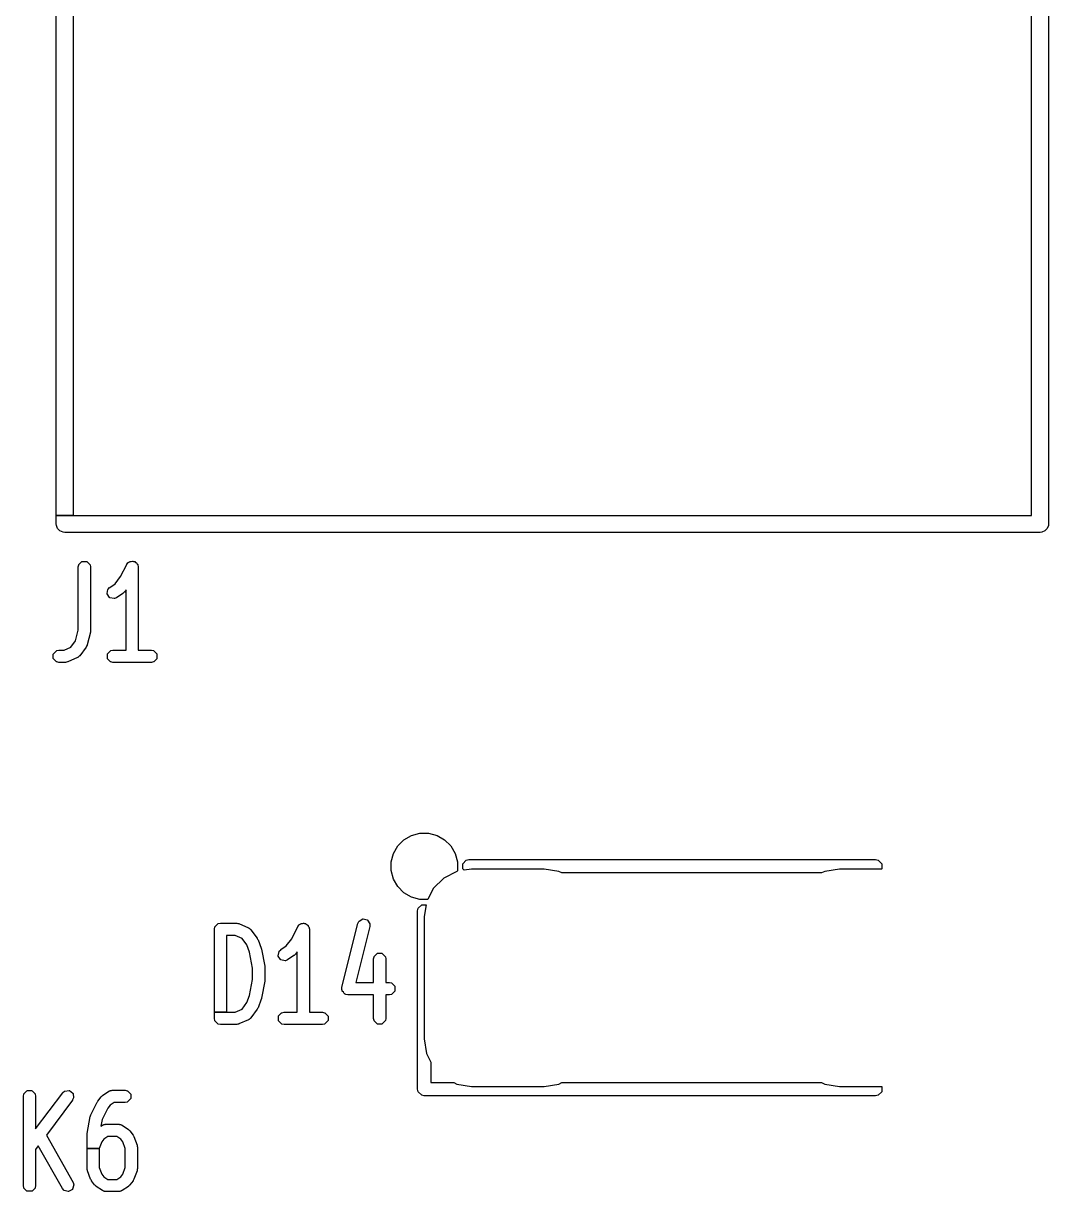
# Model space of a CAD drawing. Header units: millimetres. Extents: x 0 to 98, y 0 to 67.8.
# Drawn here: x 71 to 80.2, y 46.83 to 57.32 of the extents above; entities that cross this region are included whole.
import ezdxf

# ---------------------------------------------------------------- set-up
doc = ezdxf.new("R2010")
doc.units = ezdxf.units.MM
doc.layers.add('Edge.Cuts', color=254, linetype='CONTINUOUS', true_color=0xd0d2cd)

msp = doc.modelspace()

# ---------------------------------------------------------------- linework, layer by layer
at = {"layer": 'Edge.Cuts', "linetype": 'CONTINUOUS'}
for p, q in [((71.296736, 52.8992), (71.296736, 65.076999)), ((80.203134, 65.076999), (80.203134, 52.823)), ((71.449136, 65.000799), (71.449136, 52.8992)), ((80.050734, 52.8992), (80.050734, 65.000799)), ((71.296736, 52.823), (71.296736, 52.8992)), ((71.296736, 52.8992), (71.449136, 52.8992)), ((71.449136, 52.8992), (71.296736, 52.8992)), ((71.449136, 52.8992), (80.050734, 52.8992)), ((71.2982, 52.808134), (71.296736, 52.823)), ((71.309578, 52.780666), (71.2982, 52.808134)), ((71.330602, 52.759642), (71.309578, 52.780666)), ((71.35807, 52.748264), (71.330602, 52.759642)), ((71.372936, 52.7468), (71.35807, 52.748264)), ((80.126934, 52.7468), (71.372936, 52.7468)), ((80.1418, 52.748264), (80.126934, 52.7468)), ((80.169268, 52.759642), (80.1418, 52.748264)), ((80.190292, 52.780666), (80.169268, 52.759642)), ((80.20167, 52.808134), (80.190292, 52.780666)), ((80.203134, 52.823), (80.20167, 52.808134)), ((71.494999, 52.435105), (71.495095, 52.43608)), ((71.494999, 51.870449), (71.494999, 52.435105)), ((71.495095, 52.43608), (71.498901, 52.455214)), ((71.498901, 52.455214), (71.500269, 52.457775)), ((71.500269, 52.457775), (71.527329, 52.484835)), ((71.527329, 52.484835), (71.530865, 52.486299)), ((71.530865, 52.486299), (71.569133, 52.486299)), ((71.569133, 52.486299), (71.572669, 52.484835)), ((71.572669, 52.484835), (71.599729, 52.457775)), ((71.599729, 52.457775), (71.601097, 52.455214)), ((71.601097, 52.455214), (71.604903, 52.43608)), ((71.604903, 52.43608), (71.604999, 52.435105)), ((71.604999, 52.435105), (71.604999, 51.863677)), ((71.874453, 52.349856), (71.929378, 52.459702)), ((71.929378, 52.459702), (71.9299, 52.460532)), ((71.9299, 52.460532), (71.941861, 52.475944)), ((71.941861, 52.475944), (71.944229, 52.477621)), ((71.944229, 52.477621), (71.950917, 52.479851)), ((71.950917, 52.479851), (71.955902, 52.484835)), ((71.955902, 52.484835), (71.959437, 52.486299)), ((71.959437, 52.486299), (71.970265, 52.486299)), ((71.970265, 52.486299), (71.980535, 52.489722)), ((71.980535, 52.489722), (71.984352, 52.489451)), ((71.984352, 52.489451), (71.990656, 52.486299)), ((71.990656, 52.486299), (71.997705, 52.486299)), ((71.997705, 52.486299), (72.001241, 52.484835)), ((72.001241, 52.484835), (72.008898, 52.477178)), ((72.008898, 52.477178), (72.01858, 52.472337)), ((72.01858, 52.472337), (72.021087, 52.469446)), ((72.021087, 52.469446), (72.023315, 52.462761)), ((72.023315, 52.462761), (72.028301, 52.457775)), ((72.028301, 52.457775), (72.029669, 52.455214)), ((72.029669, 52.455214), (72.033475, 52.43608)), ((72.033475, 52.43608), (72.033571, 52.435105)), ((72.033571, 52.435105), (72.033571, 51.690105)), ((71.825937, 52.285168), (71.874453, 52.349856)), ((71.75319, 52.197812), (71.760695, 52.235337)), ((71.760695, 52.235337), (71.762066, 52.237895)), ((71.762066, 52.237895), (71.775875, 52.251676)), ((71.775875, 52.251676), (71.776633, 52.252297)), ((71.776633, 52.252297), (71.825937, 52.285168)), ((71.923571, 52.232011), (71.908285, 52.211629)), ((71.923571, 51.690105), (71.923571, 52.232011)), ((71.753933, 52.194058), (71.75319, 52.197812)), ((71.77516, 52.162217), (71.753933, 52.194058)), ((71.77516, 52.162216), (71.77516, 52.162217)), ((71.778339, 52.160087), (71.77516, 52.162216)), ((71.815864, 52.152582), (71.778339, 52.160087)), ((71.818753, 52.152864), (71.815864, 52.152582)), ((71.836785, 52.16031), (71.818753, 52.152864)), ((71.83765, 52.160771), (71.836785, 52.16031)), ((71.894793, 52.198866), (71.83765, 52.160771)), ((71.895552, 52.199487), (71.894793, 52.198866)), ((71.901428, 52.205354), (71.895552, 52.199487)), ((71.907623, 52.210906), (71.901428, 52.205354)), ((71.908285, 52.211629), (71.907623, 52.210906)), ((71.470762, 51.773506), (71.494999, 51.870449)), ((71.603357, 51.850337), (71.574786, 51.736051)), ((71.6035, 51.851308), (71.603357, 51.850337)), ((71.603778, 51.857054), (71.6035, 51.851308)), ((71.604903, 51.862701), (71.603778, 51.857054)), ((71.604999, 51.863677), (71.604903, 51.862701)), ((71.366899, 51.690105), (71.428869, 51.717648)), ((71.428869, 51.717648), (71.470762, 51.773506)), ((71.565428, 51.716391), (71.508285, 51.6402)), ((71.565939, 51.717235), (71.565428, 51.716391)), ((71.56599, 51.717344), (71.565939, 51.717235)), ((71.566123, 51.717489), (71.56599, 51.717344)), ((71.570208, 51.726137), (71.566123, 51.717489)), ((71.574372, 51.73482), (71.570207, 51.726138)), ((71.570207, 51.726138), (71.570208, 51.726137)), ((71.574401, 51.735013), (71.574372, 51.73482)), ((71.574447, 51.735108), (71.574401, 51.735013)), ((71.574786, 51.736051), (71.574447, 51.735108)), ((71.270234, 51.654239), (71.271698, 51.657775)), ((71.270234, 51.615971), (71.270234, 51.654239)), ((71.271698, 51.612435), (71.270234, 51.615971)), ((71.271698, 51.657775), (71.298758, 51.684835)), ((71.298758, 51.585375), (71.271698, 51.612435)), ((71.298758, 51.684835), (71.301319, 51.686203)), ((71.301319, 51.686203), (71.320453, 51.690009)), ((71.320453, 51.690009), (71.321428, 51.690105)), ((71.321428, 51.690105), (71.366899, 51.690105)), ((71.486623, 51.62294), (71.400909, 51.584845)), ((71.487476, 51.623425), (71.486623, 51.62294)), ((71.489916, 51.625148), (71.487476, 51.623425)), ((71.490465, 51.625226), (71.489916, 51.625148)), ((71.493098, 51.626454), (71.490465, 51.625226)), ((71.498013, 51.630863), (71.493098, 51.626454)), ((71.503414, 51.634673), (71.498013, 51.630863)), ((71.505199, 51.636965), (71.503414, 51.634673)), ((71.505398, 51.637485), (71.505199, 51.636965)), ((71.507622, 51.639477), (71.505398, 51.637485)), ((71.508285, 51.6402), (71.507622, 51.639477)), ((71.755948, 51.654239), (71.757412, 51.657775)), ((71.755948, 51.615971), (71.755948, 51.654239)), ((71.757412, 51.612435), (71.755948, 51.615971)), ((71.757412, 51.657775), (71.784472, 51.684835)), ((71.784472, 51.585375), (71.757412, 51.612435)), ((71.784472, 51.684835), (71.787033, 51.686203)), ((71.787033, 51.686203), (71.806167, 51.690009)), ((71.806167, 51.690009), (71.807142, 51.690105)), ((71.807142, 51.690105), (71.923571, 51.690105)), ((72.033571, 51.690105), (72.149999, 51.690105)), ((72.149999, 51.690105), (72.150974, 51.690009)), ((72.150974, 51.690009), (72.170108, 51.686203)), ((72.170108, 51.686203), (72.172669, 51.684835)), ((72.172669, 51.684835), (72.199729, 51.657775)), ((72.199729, 51.612435), (72.172669, 51.585375)), ((72.199729, 51.657775), (72.201193, 51.654239)), ((72.201193, 51.615971), (72.199729, 51.612435)), ((72.201193, 51.654239), (72.201193, 51.615971)), ((71.301319, 51.584007), (71.298758, 51.585375)), ((71.320453, 51.580201), (71.301319, 51.584007)), ((71.321428, 51.580105), (71.320453, 51.580201)), ((71.378571, 51.580105), (71.321428, 51.580105)), ((71.379548, 51.580201), (71.378571, 51.580105)), ((71.38008, 51.580308), (71.379548, 51.580201)), ((71.380947, 51.580244), (71.38008, 51.580308)), ((71.389784, 51.582238), (71.380947, 51.580244)), ((71.39868, 51.584007), (71.389784, 51.582238)), ((71.399444, 51.584417), (71.39868, 51.584007)), ((71.399976, 51.584536), (71.399444, 51.584417)), ((71.400909, 51.584845), (71.399976, 51.584536)), ((71.787033, 51.584007), (71.784472, 51.585375)), ((71.806167, 51.580201), (71.787033, 51.584007)), ((71.807142, 51.580105), (71.806167, 51.580201)), ((72.149999, 51.580105), (71.807142, 51.580105)), ((72.150974, 51.580201), (72.149999, 51.580105)), ((72.170108, 51.584007), (72.150974, 51.580201)), ((72.172669, 51.585375), (72.170108, 51.584007)), ((74.417372, 49.988006), (74.485195, 50.027164)), ((74.485195, 50.027164), (74.560842, 50.047433)), ((74.560842, 50.047433), (74.639158, 50.047433)), ((74.639158, 50.047433), (74.714805, 50.027164)), ((74.714805, 50.027164), (74.782628, 49.988006)), ((74.322836, 49.864805), (74.361994, 49.932628)), ((74.361994, 49.932628), (74.417372, 49.988006)), ((74.782628, 49.988006), (74.838006, 49.932628)), ((74.838006, 49.932628), (74.877164, 49.864805)), ((74.302567, 49.789158), (74.322836, 49.864805)), ((74.877164, 49.864805), (74.897433, 49.789158)), ((74.944567, 49.772961), (74.977039, 49.805433)), ((74.977039, 49.805433), (75, 49.81)), ((75, 49.81), (78.65, 49.81)), ((78.65, 49.81), (78.672961, 49.805433)), ((78.672961, 49.805433), (78.705433, 49.772961)), ((74.302567, 49.710842), (74.302567, 49.789158)), ((74.322836, 49.635195), (74.302567, 49.710842)), ((74.893668, 49.704199), (74.775191, 49.643832)), ((74.895741, 49.704528), (74.893668, 49.704199)), ((74.897433, 49.710842), (74.895741, 49.704528)), ((74.897433, 49.789158), (74.897433, 49.710842)), ((74.944567, 49.727039), (74.944567, 49.772961)), ((74.957324, 49.714282), (74.944567, 49.727039)), ((75.025, 49.725), (74.957324, 49.714282)), ((75.675, 49.725), (75.025, 49.725)), ((75.806332, 49.704199), (75.675, 49.725)), ((75.834199, 49.69), (75.806332, 49.704199)), ((78.193668, 49.704199), (78.165801, 49.69)), ((78.325, 49.725), (78.193668, 49.704199)), ((78.703394, 49.725), (78.325, 49.725)), ((78.705433, 49.727039), (78.703394, 49.725)), ((78.705433, 49.772961), (78.705433, 49.727039)), ((74.361994, 49.567372), (74.322836, 49.635195)), ((74.775191, 49.643832), (74.681168, 49.549809)), ((78.165801, 49.69), (75.834199, 49.69)), ((74.417372, 49.511994), (74.361994, 49.567372)), ((74.485195, 49.472836), (74.417372, 49.511994)), ((74.681168, 49.549809), (74.631621, 49.452567)), ((74.560842, 49.452567), (74.485195, 49.472836)), ((74.544567, 49.372961), (74.577039, 49.405433)), ((74.631621, 49.452567), (74.560842, 49.452567)), ((74.577039, 49.405433), (74.616699, 49.405433)), ((74.616699, 49.405433), (74.6, 49.3)), ((74.54, 49.35), (74.544567, 49.372961)), ((74.54, 47.75), (74.54, 49.35)), ((74.6, 49.3), (74.6, 48.2)), ((72.716428, 49.185105), (72.716524, 49.18608)), ((72.716428, 48.440105), (72.716428, 49.185105)), ((72.716524, 49.18608), (72.72033, 49.205214)), ((72.72033, 49.205214), (72.721698, 49.207775)), ((72.721698, 49.207775), (72.748758, 49.234835)), ((72.748758, 49.234835), (72.751319, 49.236203)), ((72.751319, 49.236203), (72.770453, 49.240009)), ((72.770453, 49.240009), (72.771428, 49.240105)), ((72.771428, 49.240105), (72.914285, 49.240105)), ((72.914285, 49.240105), (72.915257, 49.24001)), ((72.915257, 49.24001), (72.91579, 49.239905)), ((72.91579, 49.239905), (72.916661, 49.239967)), ((72.916661, 49.239967), (72.925529, 49.237968)), ((72.925529, 49.237968), (72.934395, 49.236203)), ((72.934395, 49.236203), (72.935159, 49.235795)), ((72.935159, 49.235795), (72.935696, 49.235673)), ((72.935696, 49.235673), (72.936623, 49.235365)), ((72.936623, 49.235365), (73.022337, 49.19727)), ((73.022337, 49.19727), (73.023189, 49.196786)), ((73.023189, 49.196786), (73.02563, 49.195063)), ((73.02563, 49.195063), (73.026182, 49.194984)), ((73.026182, 49.194984), (73.028812, 49.193757)), ((73.028812, 49.193757), (73.033732, 49.189345)), ((73.033732, 49.189345), (73.039128, 49.185537)), ((73.039128, 49.185537), (73.040912, 49.183246)), ((73.040912, 49.183246), (73.04111, 49.18273)), ((73.04111, 49.18273), (73.043337, 49.180733)), ((73.043337, 49.180733), (73.043999, 49.18001)), ((73.043999, 49.18001), (73.101142, 49.10382)), ((73.410167, 49.099856), (73.465092, 49.209702)), ((73.465092, 49.209702), (73.465614, 49.210532)), ((73.465614, 49.210532), (73.477575, 49.225944)), ((73.477575, 49.225944), (73.479943, 49.227621)), ((73.479943, 49.227621), (73.486631, 49.229851)), ((73.486631, 49.229851), (73.491616, 49.234835)), ((73.491616, 49.234835), (73.495151, 49.236299)), ((73.495151, 49.236299), (73.505979, 49.236299)), ((73.505979, 49.236299), (73.516249, 49.239722)), ((73.516249, 49.239722), (73.520066, 49.239451)), ((73.520066, 49.239451), (73.52637, 49.236299)), ((73.52637, 49.236299), (73.533419, 49.236299)), ((73.533419, 49.236299), (73.536955, 49.234835)), ((73.536955, 49.234835), (73.544612, 49.227178)), ((73.544612, 49.227178), (73.554294, 49.222337)), ((73.554294, 49.222337), (73.556801, 49.219446)), ((73.556801, 49.219446), (73.559029, 49.212761)), ((73.559029, 49.212761), (73.564015, 49.207775)), ((73.564015, 49.207775), (73.565383, 49.205214)), ((73.565383, 49.205214), (73.569189, 49.18608)), ((73.569189, 49.18608), (73.569285, 49.185105)), ((73.569285, 49.185105), (73.569285, 48.440105)), ((73.860927, 48.665112), (74.003784, 49.23654)), ((74.1105, 49.209861), (73.984728, 48.706772)), ((74.003784, 49.23654), (74.004114, 49.237463)), ((74.004114, 49.237463), (74.012447, 49.255103)), ((74.012447, 49.255103), (74.014396, 49.257254)), ((74.014396, 49.257254), (74.047211, 49.276943)), ((74.047211, 49.276943), (74.050996, 49.277507)), ((74.050996, 49.277507), (74.088122, 49.268226)), ((74.088122, 49.268226), (74.091196, 49.265948)), ((74.091196, 49.265948), (74.091196, 49.265947)), ((74.091196, 49.265947), (74.110885, 49.233132)), ((74.110643, 49.210831), (74.1105, 49.209861)), ((74.111592, 49.230317), (74.110643, 49.210831)), ((74.110885, 49.233132), (74.111592, 49.230317)), ((72.902613, 49.130105), (72.826428, 49.130105)), ((72.826428, 49.130105), (72.826428, 48.440105)), ((72.964584, 49.102564), (72.902613, 49.130105)), ((73.008408, 49.04413), (72.964584, 49.102564)), ((73.101142, 49.10382), (73.10165, 49.102982)), ((73.10165, 49.102982), (73.104603, 49.096823)), ((73.104603, 49.096823), (73.108208, 49.091011)), ((73.108208, 49.091011), (73.108641, 49.090132)), ((73.108641, 49.090132), (73.137212, 49.013941)), ((73.361651, 49.035168), (73.410167, 49.099856)), ((73.032535, 48.979791), (73.008408, 49.04413)), ((73.059285, 48.837141), (73.032535, 48.979791)), ((73.137212, 49.013941), (73.137464, 49.012993)), ((73.137464, 49.012993), (73.138078, 49.009241)), ((73.138078, 49.009241), (73.139497, 49.005707)), ((73.139497, 49.005707), (73.139771, 49.004765)), ((73.139771, 49.004765), (73.168343, 48.852383)), ((73.288904, 48.947812), (73.296409, 48.985337)), ((73.296409, 48.985337), (73.29778, 48.987895)), ((73.29778, 48.987895), (73.311589, 49.001676)), ((73.311589, 49.001676), (73.312347, 49.002297)), ((73.312347, 49.002297), (73.361651, 49.035168)), ((73.459285, 48.982011), (73.443999, 48.961629)), ((73.459285, 48.440105), (73.459285, 48.982011)), ((74.15027, 48.941109), (74.17733, 48.968169)), ((74.17733, 48.968169), (74.180866, 48.969633)), ((74.180866, 48.969633), (74.219134, 48.969633)), ((74.219134, 48.969633), (74.22267, 48.968169)), ((74.22267, 48.968169), (74.24973, 48.941109)), ((73.289647, 48.944058), (73.288904, 48.947812)), ((73.310874, 48.912217), (73.289647, 48.944058)), ((73.310874, 48.912216), (73.310874, 48.912217)), ((73.314053, 48.910087), (73.310874, 48.912216)), ((73.351578, 48.902582), (73.314053, 48.910087)), ((73.354467, 48.902864), (73.351578, 48.902582)), ((73.372499, 48.91031), (73.354467, 48.902864)), ((73.373364, 48.910771), (73.372499, 48.91031)), ((73.430507, 48.948866), (73.373364, 48.910771)), ((73.431266, 48.949487), (73.430507, 48.948866)), ((73.437142, 48.955354), (73.431266, 48.949487)), ((73.443337, 48.960906), (73.437142, 48.955354)), ((73.443999, 48.961629), (73.443337, 48.960906)), ((74.145, 48.918439), (74.145096, 48.919414)), ((74.145, 48.706772), (74.145, 48.918439)), ((74.145096, 48.919414), (74.148902, 48.938548)), ((74.148902, 48.938548), (74.15027, 48.941109)), ((74.24973, 48.941109), (74.251098, 48.938548)), ((74.251098, 48.938548), (74.254904, 48.919414)), ((74.254904, 48.919414), (74.255, 48.918439)), ((74.255, 48.918439), (74.255, 48.706772)), ((73.059285, 48.73307), (73.059285, 48.837141)), ((73.168343, 48.852383), (73.168429, 48.851406)), ((73.168429, 48.851406), (73.168382, 48.847275)), ((73.168382, 48.847275), (73.169189, 48.843224)), ((73.169189, 48.843224), (73.169285, 48.842248)), ((73.169285, 48.842248), (73.169285, 48.727962)), ((73.032536, 48.590417), (73.059285, 48.73307)), ((73.168343, 48.717827), (73.139771, 48.565445)), ((73.168429, 48.718804), (73.168343, 48.717827)), ((73.169189, 48.726986), (73.168382, 48.722937)), ((73.168382, 48.722937), (73.168429, 48.718804)), ((73.169285, 48.727962), (73.169189, 48.726986)), ((73.859836, 48.644656), (73.860784, 48.664142)), ((73.860784, 48.664142), (73.860927, 48.665112)), ((73.984728, 48.706772), (74.145, 48.706772)), ((74.255, 48.706772), (74.285714, 48.706772)), ((74.285714, 48.706772), (74.286689, 48.706676)), ((74.286689, 48.706676), (74.305823, 48.70287)), ((74.305823, 48.70287), (74.308384, 48.701502)), ((74.308384, 48.701502), (74.335444, 48.674442)), ((74.335444, 48.674442), (74.336908, 48.670906)), ((74.336908, 48.670906), (74.336908, 48.632638)), ((73.00841, 48.526083), (73.032536, 48.590417)), ((73.137212, 48.556269), (73.108641, 48.480079)), ((73.137464, 48.557217), (73.137212, 48.556269)), ((73.138078, 48.560971), (73.137464, 48.557217)), ((73.139497, 48.564503), (73.138078, 48.560971)), ((73.139771, 48.565445), (73.139497, 48.564503)), ((73.860543, 48.641841), (73.859836, 48.644656)), ((73.863091, 48.637595), (73.860543, 48.641841)), ((73.863091, 48.632638), (73.863091, 48.637595)), ((73.864555, 48.629102), (73.863091, 48.632638)), ((73.873633, 48.620024), (73.864555, 48.629102)), ((73.880232, 48.609026), (73.873633, 48.620024)), ((73.880232, 48.609025), (73.880232, 48.609026)), ((73.883307, 48.606747), (73.880232, 48.609025)), ((73.88811, 48.605547), (73.883307, 48.606747)), ((73.891615, 48.602042), (73.88811, 48.605547)), ((73.894176, 48.600674), (73.891615, 48.602042)), ((73.91331, 48.596868), (73.894176, 48.600674)), ((73.914285, 48.596772), (73.91331, 48.596868)), ((74.145, 48.596772), (73.914285, 48.596772)), ((74.145, 48.385105), (74.145, 48.596772)), ((74.285714, 48.596772), (74.255, 48.596772)), ((74.255, 48.596772), (74.255, 48.385105)), ((74.286689, 48.596868), (74.285714, 48.596772)), ((74.305823, 48.600674), (74.286689, 48.596868)), ((74.308384, 48.602042), (74.305823, 48.600674)), ((74.335444, 48.629102), (74.308384, 48.602042)), ((74.336908, 48.632638), (74.335444, 48.629102)), ((72.902613, 48.440105), (72.964583, 48.467648)), ((72.964583, 48.467648), (73.00841, 48.526083)), ((73.101142, 48.466391), (73.043999, 48.3902)), ((73.101651, 48.467229), (73.101142, 48.466391)), ((73.104607, 48.473395), (73.101651, 48.467229)), ((73.108208, 48.479199), (73.104607, 48.473395)), ((73.108641, 48.480079), (73.108208, 48.479199)), ((72.716428, 48.385105), (72.716428, 48.440105)), ((72.716428, 48.440105), (72.826428, 48.440105)), ((72.826428, 48.440105), (72.716428, 48.440105)), ((72.716524, 48.38413), (72.716428, 48.385105)), ((72.72033, 48.364996), (72.716524, 48.38413)), ((72.721698, 48.362435), (72.72033, 48.364996)), ((72.748758, 48.335375), (72.721698, 48.362435)), ((72.826428, 48.440105), (72.902613, 48.440105)), ((73.022337, 48.37294), (72.936623, 48.334845)), ((73.02319, 48.373425), (73.022337, 48.37294)), ((73.02563, 48.375148), (73.02319, 48.373425)), ((73.026179, 48.375226), (73.02563, 48.375148)), ((73.028812, 48.376454), (73.026179, 48.375226)), ((73.033727, 48.380863), (73.028812, 48.376454)), ((73.039128, 48.384673), (73.033727, 48.380863)), ((73.040913, 48.386965), (73.039128, 48.384673)), ((73.041112, 48.387485), (73.040913, 48.386965)), ((73.043336, 48.389477), (73.041112, 48.387485)), ((73.043999, 48.3902), (73.043336, 48.389477)), ((73.291662, 48.404239), (73.293126, 48.407775)), ((73.291662, 48.365971), (73.291662, 48.404239)), ((73.293126, 48.362435), (73.291662, 48.365971)), ((73.293126, 48.407775), (73.320186, 48.434835)), ((73.320186, 48.335375), (73.293126, 48.362435)), ((73.320186, 48.434835), (73.322747, 48.436203)), ((73.322747, 48.436203), (73.341881, 48.440009)), ((73.341881, 48.440009), (73.342856, 48.440105)), ((73.342856, 48.440105), (73.459285, 48.440105)), ((73.569285, 48.440105), (73.685713, 48.440105)), ((73.685713, 48.440105), (73.686688, 48.440009)), ((73.686688, 48.440009), (73.705822, 48.436203)), ((73.705822, 48.436203), (73.708383, 48.434835)), ((73.708383, 48.434835), (73.735443, 48.407775)), ((73.735443, 48.362435), (73.708383, 48.335375)), ((73.735443, 48.407775), (73.736907, 48.404239)), ((73.736907, 48.365971), (73.735443, 48.362435)), ((73.736907, 48.404239), (73.736907, 48.365971)), ((74.145096, 48.38413), (74.145, 48.385105)), ((74.148902, 48.364996), (74.145096, 48.38413)), ((74.15027, 48.362435), (74.148902, 48.364996)), ((74.17733, 48.335375), (74.15027, 48.362435)), ((74.24973, 48.362435), (74.22267, 48.335375)), ((74.251098, 48.364996), (74.24973, 48.362435)), ((74.254904, 48.38413), (74.251098, 48.364996)), ((74.255, 48.385105), (74.254904, 48.38413)), ((72.751319, 48.334007), (72.748758, 48.335375)), ((72.770453, 48.330201), (72.751319, 48.334007)), ((72.771428, 48.330105), (72.770453, 48.330201)), ((72.914285, 48.330105), (72.771428, 48.330105)), ((72.915262, 48.330201), (72.914285, 48.330105)), ((72.915794, 48.330308), (72.915262, 48.330201)), ((72.916661, 48.330244), (72.915794, 48.330308)), ((72.925498, 48.332238), (72.916661, 48.330244)), ((72.934394, 48.334007), (72.925498, 48.332238)), ((72.935158, 48.334417), (72.934394, 48.334007)), ((72.93569, 48.334536), (72.935158, 48.334417)), ((72.936623, 48.334845), (72.93569, 48.334536)), ((73.322747, 48.334007), (73.320186, 48.335375)), ((73.341881, 48.330201), (73.322747, 48.334007)), ((73.342856, 48.330105), (73.341881, 48.330201)), ((73.685713, 48.330105), (73.342856, 48.330105)), ((73.686688, 48.330201), (73.685713, 48.330105)), ((73.705822, 48.334007), (73.686688, 48.330201)), ((73.708383, 48.335375), (73.705822, 48.334007)), ((74.180866, 48.333911), (74.17733, 48.335375)), ((74.219134, 48.333911), (74.180866, 48.333911)), ((74.22267, 48.335375), (74.219134, 48.333911)), ((74.6, 48.2), (74.620801, 48.068668)), ((74.620801, 48.068668), (74.66, 47.991736)), ((74.66, 47.991736), (74.66, 47.81)), ((71.006045, 47.705214), (71.007413, 47.707775)), ((71.007413, 47.707775), (71.034473, 47.734835)), ((71.034473, 47.734835), (71.038009, 47.736299)), ((71.038009, 47.736299), (71.076277, 47.736299)), ((71.076277, 47.736299), (71.079813, 47.734835)), ((71.079813, 47.734835), (71.106873, 47.707775)), ((71.106873, 47.707775), (71.108241, 47.705214)), ((71.112143, 47.392963), (71.356, 47.718105)), ((71.356, 47.718105), (71.356662, 47.718828)), ((71.356662, 47.718828), (71.371187, 47.731852)), ((71.371187, 47.731852), (71.373818, 47.733079)), ((71.373818, 47.733079), (71.411702, 47.738491)), ((71.411702, 47.738491), (71.415409, 47.737541)), ((71.415409, 47.737541), (71.446024, 47.71458)), ((71.446024, 47.71458), (71.447974, 47.711287)), ((71.447974, 47.711287), (71.453386, 47.673403)), ((71.712349, 47.692773), (71.769492, 47.730868)), ((71.769492, 47.730868), (71.770356, 47.731329)), ((71.770356, 47.731329), (71.776263, 47.733769)), ((71.776263, 47.733769), (71.777331, 47.734836)), ((71.777331, 47.734836), (71.779889, 47.736203)), ((71.779889, 47.736203), (71.784268, 47.737076)), ((71.784268, 47.737076), (71.78839, 47.738776)), ((71.78839, 47.738776), (71.791276, 47.739057)), ((71.791276, 47.739057), (71.792752, 47.738763)), ((71.792752, 47.738763), (71.799025, 47.740009)), ((71.799025, 47.740009), (71.8, 47.740105)), ((71.8, 47.740105), (71.914286, 47.740105)), ((71.914286, 47.740105), (71.915261, 47.740009)), ((71.915261, 47.740009), (71.934395, 47.736203)), ((71.934395, 47.736203), (71.936956, 47.734835)), ((71.936956, 47.734835), (71.964016, 47.707775)), ((71.964016, 47.707775), (71.96548, 47.704239)), ((74.544567, 47.727039), (74.54, 47.75)), ((74.577039, 47.694567), (74.544567, 47.727039)), ((74.66, 47.81), (74.865801, 47.81)), ((74.865801, 47.81), (74.893668, 47.795801)), ((74.893668, 47.795801), (75.025, 47.775)), ((75.025, 47.775), (75.675, 47.775)), ((75.675, 47.775), (75.806332, 47.795801)), ((75.806332, 47.795801), (75.834199, 47.81)), ((75.834199, 47.81), (78.165801, 47.81)), ((78.165801, 47.81), (78.193668, 47.795801)), ((78.193668, 47.795801), (78.325, 47.775)), ((78.325, 47.775), (78.703394, 47.775)), ((78.705433, 47.727039), (78.672961, 47.694567)), ((78.703394, 47.775), (78.705433, 47.772961)), ((78.705433, 47.772961), (78.705433, 47.727039)), ((71.002143, 47.685105), (71.002239, 47.68608)), ((71.002143, 46.885105), (71.002143, 47.685105)), ((71.002239, 47.68608), (71.006045, 47.705214)), ((71.108241, 47.705214), (71.112047, 47.68608)), ((71.112047, 47.68608), (71.112143, 47.685105)), ((71.112143, 47.685105), (71.112143, 47.392963)), ((71.444, 47.652105), (71.20838, 47.337947)), ((71.444508, 47.652943), (71.444, 47.652105)), ((71.452944, 47.670534), (71.444508, 47.652943)), ((71.453386, 47.673403), (71.452944, 47.670534)), ((71.60795, 47.519226), (71.665093, 47.633512)), ((71.665093, 47.633512), (71.665615, 47.634341)), ((71.665615, 47.634341), (71.668055, 47.637487)), ((71.668055, 47.637487), (71.669778, 47.641077)), ((71.669778, 47.641077), (71.670286, 47.641915)), ((71.670286, 47.641915), (71.698857, 47.68001)), ((71.698857, 47.68001), (71.699519, 47.680732)), ((71.699519, 47.680732), (71.705702, 47.686278)), ((71.705702, 47.686278), (71.71159, 47.692152)), ((71.71159, 47.692152), (71.712349, 47.692773)), ((71.781203, 47.606474), (71.76126, 47.579884)), ((71.816652, 47.630105), (71.781203, 47.606474)), ((71.914286, 47.630105), (71.816652, 47.630105)), ((71.915261, 47.630201), (71.914286, 47.630105)), ((71.934395, 47.634007), (71.915261, 47.630201)), ((71.936956, 47.635375), (71.934395, 47.634007)), ((71.964016, 47.662435), (71.936956, 47.635375)), ((71.96548, 47.665971), (71.964016, 47.662435)), ((71.96548, 47.704239), (71.96548, 47.665971)), ((74.6, 47.69), (74.577039, 47.694567)), ((78.65, 47.69), (74.6, 47.69)), ((78.672961, 47.694567), (78.65, 47.69)), ((71.574513, 47.352384), (71.603086, 47.504765)), ((71.603086, 47.504765), (71.60336, 47.505706)), ((71.60336, 47.505706), (71.605839, 47.511886)), ((71.605839, 47.511886), (71.6076, 47.518311)), ((71.6076, 47.518311), (71.60795, 47.519226)), ((71.76126, 47.579884), (71.70978, 47.476924)), ((71.70978, 47.476924), (71.698524, 47.416891)), ((71.698524, 47.416891), (71.712349, 47.426106)), ((71.712349, 47.426106), (71.713213, 47.426567)), ((71.713213, 47.426567), (71.71912, 47.429007)), ((71.71912, 47.429007), (71.720188, 47.430074)), ((71.720188, 47.430074), (71.722746, 47.431441)), ((71.722746, 47.431441), (71.727125, 47.432314)), ((71.727125, 47.432314), (71.731247, 47.434014)), ((71.731247, 47.434014), (71.734133, 47.434295)), ((71.734133, 47.434295), (71.735609, 47.434001)), ((71.735609, 47.434001), (71.741882, 47.435247)), ((71.741882, 47.435247), (71.742857, 47.435343)), ((71.742857, 47.435343), (71.857143, 47.435343)), ((71.857143, 47.435343), (71.858118, 47.435247)), ((71.858118, 47.435247), (71.864389, 47.434001)), ((71.864389, 47.434001), (71.865867, 47.434295)), ((71.865867, 47.434295), (71.868754, 47.434014)), ((71.868754, 47.434014), (71.872876, 47.432313)), ((71.872876, 47.432313), (71.877253, 47.431441)), ((71.877253, 47.431441), (71.879813, 47.430073)), ((71.879813, 47.430073), (71.880879, 47.429007)), ((71.880879, 47.429007), (71.886787, 47.426567)), ((71.886787, 47.426567), (71.887651, 47.426106)), ((71.887651, 47.426106), (71.944794, 47.388011)), ((71.20838, 47.337947), (71.447937, 46.912069)), ((71.573571, 47.342248), (71.573667, 47.343223)), ((71.573571, 47.217989), (71.573571, 47.342248)), ((71.573667, 47.343223), (71.574472, 47.347274)), ((71.574427, 47.351408), (71.574513, 47.352384)), ((71.574472, 47.347274), (71.574427, 47.351408)), ((71.72406, 47.301712), (71.705873, 47.277461)), ((71.759509, 47.325343), (71.72406, 47.301712)), ((71.840491, 47.325343), (71.759509, 47.325343)), ((71.875937, 47.301713), (71.840491, 47.325343)), ((71.894123, 47.277463), (71.875937, 47.301713)), ((71.944794, 47.388011), (71.945553, 47.38739)), ((71.945553, 47.38739), (71.951433, 47.381522)), ((71.951433, 47.381522), (71.957624, 47.375971)), ((71.957624, 47.375971), (71.958286, 47.375248)), ((71.958286, 47.375248), (71.986857, 47.337153)), ((71.986857, 47.337153), (71.987365, 47.336315)), ((71.987365, 47.336315), (71.990318, 47.330156)), ((71.990318, 47.330156), (71.993923, 47.324344)), ((71.993923, 47.324344), (71.994356, 47.323465)), ((71.994356, 47.323465), (72.022927, 47.247274)), ((71.136261, 47.241788), (71.112143, 47.20963)), ((71.112143, 47.20963), (71.112143, 46.885105)), ((71.352063, 46.858141), (71.136261, 47.241788)), ((71.573571, 47.037486), (71.573571, 47.217989)), ((71.573571, 47.217989), (71.683571, 47.217989)), ((71.683571, 47.217989), (71.573571, 47.217989)), ((71.705873, 47.277461), (71.683571, 47.217989)), ((71.683571, 47.217989), (71.683571, 47.047462)), ((71.916428, 47.217987), (71.894123, 47.277463)), ((71.916428, 47.047461), (71.916428, 47.217987)), ((72.022927, 47.247274), (72.023179, 47.246326)), ((72.023179, 47.246326), (72.024606, 47.237614)), ((72.024606, 47.237614), (72.026332, 47.228938)), ((72.026332, 47.228938), (72.026428, 47.227962)), ((72.026428, 47.227962), (72.026428, 47.037486)), ((71.573667, 47.036511), (71.573571, 47.037486)), ((71.575392, 47.027835), (71.573667, 47.036511)), ((71.576821, 47.01912), (71.575392, 47.027835)), ((71.577073, 47.018173), (71.576821, 47.01912)), ((71.605645, 46.941984), (71.577073, 47.018173)), ((71.683571, 47.047462), (71.705873, 46.98799)), ((71.705873, 46.98799), (71.72406, 46.963739)), ((71.875937, 46.963739), (71.894125, 46.987988)), ((71.894125, 46.987988), (71.916428, 47.047461)), ((72.022927, 47.018174), (71.994356, 46.941984)), ((72.023179, 47.019122), (72.022927, 47.018174)), ((72.024606, 47.027836), (72.023179, 47.019122)), ((72.026332, 47.03651), (72.024606, 47.027836)), ((72.026428, 47.037486), (72.026332, 47.03651)), ((71.002239, 46.88413), (71.002143, 46.885105)), ((71.006045, 46.864996), (71.002239, 46.88413)), ((71.112047, 46.88413), (71.108241, 46.864996)), ((71.112143, 46.885105), (71.112047, 46.88413)), ((71.454457, 46.889727), (71.444139, 46.852876)), ((71.447937, 46.912069), (71.448331, 46.911172)), ((71.448331, 46.911172), (71.454394, 46.892629)), ((71.454394, 46.892629), (71.454457, 46.889727)), ((71.606078, 46.941105), (71.605645, 46.941984)), ((71.609677, 46.935301), (71.606078, 46.941105)), ((71.612634, 46.929135), (71.609677, 46.935301)), ((71.613142, 46.928297), (71.612634, 46.929135)), ((71.641713, 46.890201), (71.613142, 46.928297)), ((71.642375, 46.889478), (71.641713, 46.890201)), ((71.648568, 46.883926), (71.642375, 46.889478)), ((71.654447, 46.878058), (71.648568, 46.883926)), ((71.655206, 46.877437), (71.654447, 46.878058)), ((71.712349, 46.839342), (71.655206, 46.877437)), ((71.72406, 46.963739), (71.75951, 46.940105)), ((71.75951, 46.940105), (71.84049, 46.940105)), ((71.84049, 46.940105), (71.875937, 46.963739)), ((71.944794, 46.877437), (71.887651, 46.839342)), ((71.945553, 46.878058), (71.944794, 46.877437)), ((71.95143, 46.883926), (71.945553, 46.878058)), ((71.957625, 46.889478), (71.95143, 46.883926)), ((71.958287, 46.890201), (71.957625, 46.889478)), ((71.986857, 46.928296), (71.958287, 46.890201)), ((71.987366, 46.929134), (71.986857, 46.928296)), ((71.990322, 46.9353), (71.987366, 46.929134)), ((71.993923, 46.941104), (71.990322, 46.9353)), ((71.994356, 46.941984), (71.993923, 46.941104)), ((71.007413, 46.862435), (71.006045, 46.864996)), ((71.034473, 46.835375), (71.007413, 46.862435)), ((71.038009, 46.833911), (71.034473, 46.835375)), ((71.076277, 46.833911), (71.038009, 46.833911)), ((71.079813, 46.835375), (71.076277, 46.833911)), ((71.106873, 46.862435), (71.079813, 46.835375)), ((71.108241, 46.864996), (71.106873, 46.862435)), ((71.352625, 46.857338), (71.352063, 46.858141)), ((71.365323, 46.842527), (71.352625, 46.857338)), ((71.367771, 46.840966), (71.365323, 46.842527)), ((71.404622, 46.830648), (71.367771, 46.840966)), ((71.408421, 46.831105), (71.404622, 46.830648)), ((71.441775, 46.849866), (71.408421, 46.831105)), ((71.444139, 46.852876), (71.441775, 46.849866)), ((71.713214, 46.83888), (71.712349, 46.839342)), ((71.71912, 46.836442), (71.713214, 46.83888)), ((71.720187, 46.835375), (71.71912, 46.836442)), ((71.722747, 46.834007), (71.720187, 46.835375)), ((71.727122, 46.833137), (71.722747, 46.834007)), ((71.731246, 46.831434), (71.727122, 46.833137)), ((71.734135, 46.831153), (71.731246, 46.831434)), ((71.73561, 46.831449), (71.734135, 46.831153)), ((71.741881, 46.830201), (71.73561, 46.831449)), ((71.742857, 46.830105), (71.741881, 46.830201)), ((71.857143, 46.830105), (71.742857, 46.830105)), ((71.858119, 46.830201), (71.857143, 46.830105)), ((71.864388, 46.831449), (71.858119, 46.830201)), ((71.865865, 46.831153), (71.864388, 46.831449)), ((71.868755, 46.831435), (71.865865, 46.831153)), ((71.872874, 46.833137), (71.868755, 46.831435)), ((71.877252, 46.834007), (71.872874, 46.833137)), ((71.879814, 46.835376), (71.877252, 46.834007)), ((71.880878, 46.836442), (71.879814, 46.835376)), ((71.886786, 46.83888), (71.880878, 46.836442)), ((71.887651, 46.839342), (71.886786, 46.83888))]:
    msp.add_line(p, q, dxfattribs=at)

doc.saveas('drawing.dxf')
